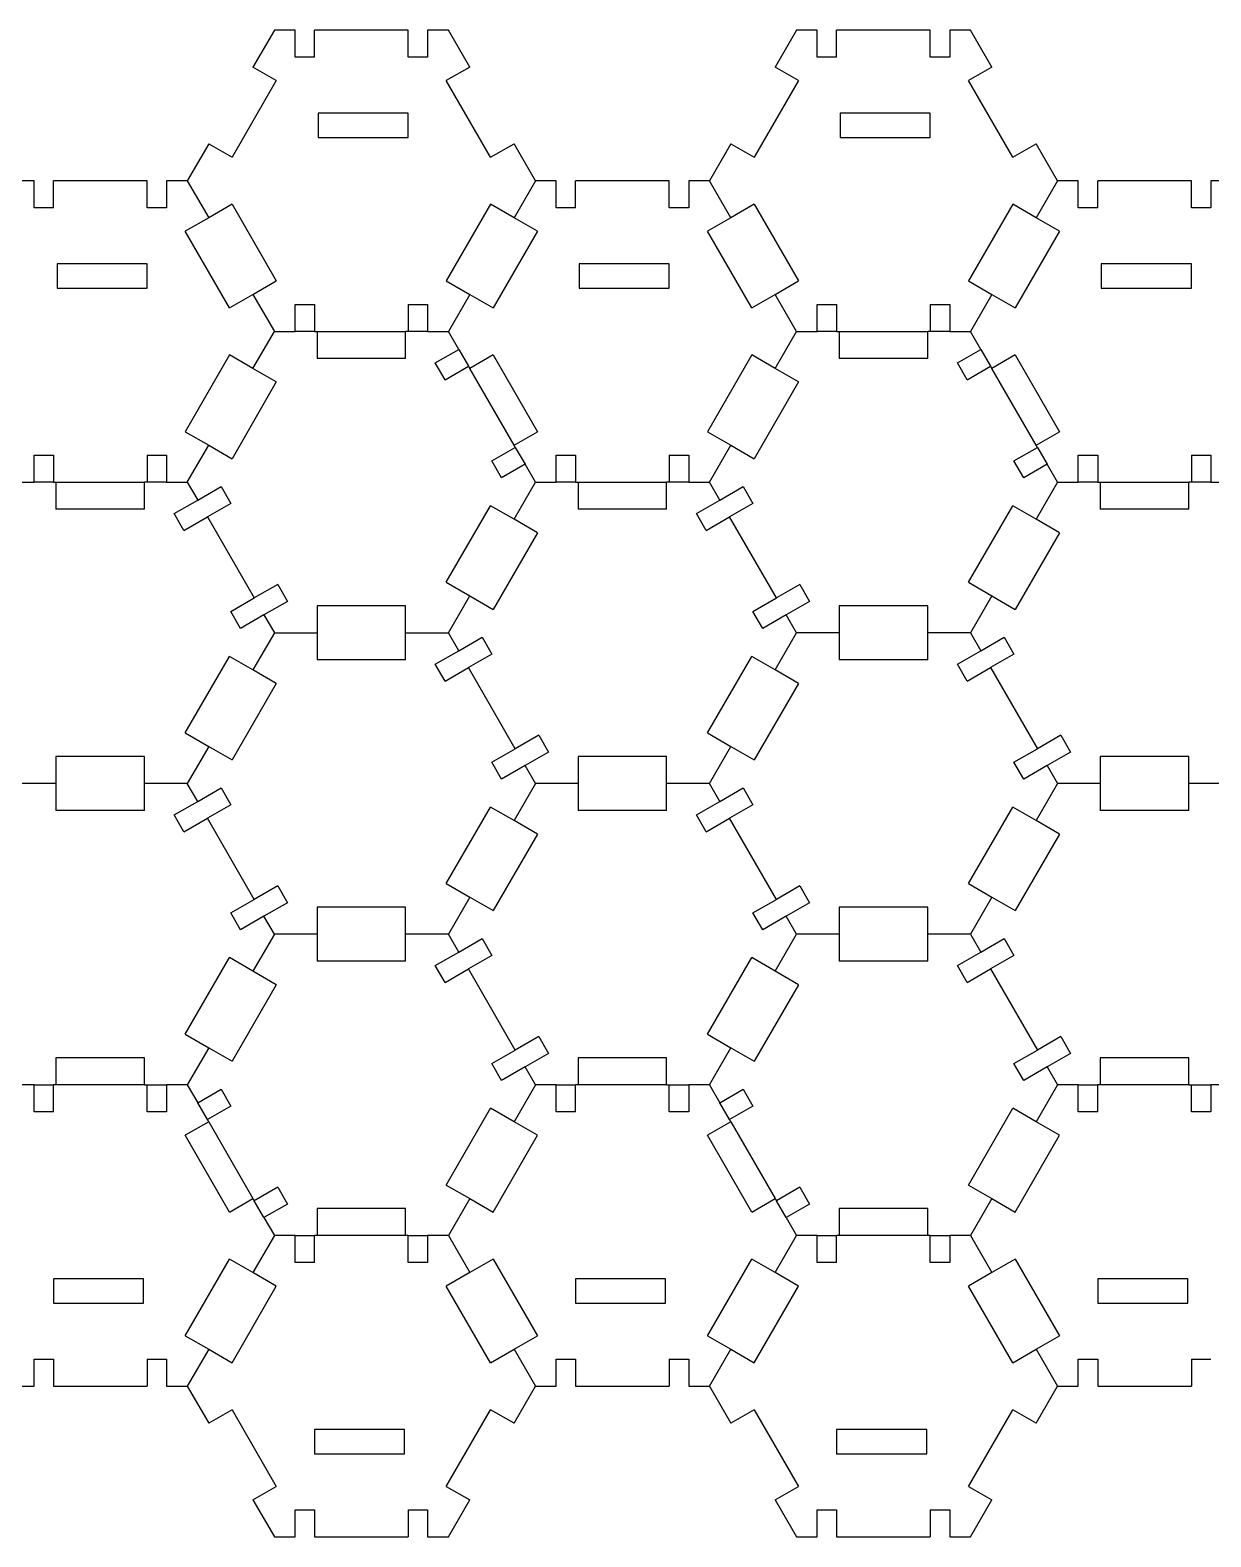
# Model space of a CAD drawing. Extents: x -312 to 249, y -32 to 135.
# Drawn here: x -155.3 to -24.3, y -32.3 to 135 of the extents above; entities that cross this region are included whole.
import ezdxf

# ---------------------------------------------------------------- set-up
doc = ezdxf.new("R2010")
doc.units = 0
doc.layers.get('0').update_dxf_attribs({"linetype": 'CONTINUOUS'})

msp = doc.modelspace()

# ---------------------------------------------------------------- linework, layer by layer
for p, q in [((-128.24, 135.03), (-130.61, 130.92)), ((-125.94, 135.03), (-128.24, 135.03)), ((-125.94, 132.03), (-125.94, 135.03)), ((-123.78, 132.03), (-123.78, 135.03)), ((-113.38, 135.03), (-123.78, 135.03)), ((-113.38, 132.03), (-113.38, 135.03)), ((-108.92, 135.03), (-111.22, 135.03)), ((-111.22, 135.03), (-111.22, 132.03)), ((-106.55, 130.92), (-108.92, 135.03)), ((-70.28, 135.03), (-72.65, 130.92)), ((-67.98, 135.03), (-70.28, 135.03)), ((-67.98, 132.03), (-67.98, 135.03)), ((-65.82, 132.03), (-65.82, 135.03)), ((-55.42, 135.03), (-65.82, 135.03)), ((-55.42, 132.03), (-55.42, 135.03)), ((-50.96, 135.03), (-53.26, 135.03)), ((-53.26, 135.03), (-53.26, 132.03)), ((-48.59, 130.92), (-50.96, 135.03)), ((-128.02, 129.42), (-130.61, 130.92)), ((-123.78, 132.03), (-125.94, 132.03)), ((-111.22, 132.03), (-113.38, 132.03)), ((-106.55, 130.92), (-109.15, 129.42)), ((-70.05, 129.42), (-72.65, 130.92)), ((-65.82, 132.03), (-67.98, 132.03)), ((-53.26, 132.03), (-55.42, 132.03)), ((-48.59, 130.92), (-51.18, 129.42)), ((-128.02, 129.42), (-132.93, 120.91)), ((-104.23, 120.91), (-109.15, 129.42)), ((-70.05, 129.42), (-74.97, 120.91)), ((-46.27, 120.91), (-51.18, 129.42)), ((-113.38, 125.82), (-123.38, 125.82)), ((-123.38, 125.82), (-123.38, 123.1)), ((-113.38, 123.1), (-113.38, 125.82)), ((-55.42, 125.82), (-65.42, 125.82)), ((-65.42, 125.82), (-65.42, 123.1)), ((-55.42, 123.1), (-55.42, 125.82)), ((-135.53, 122.41), (-137.9, 118.3)), ((-135.53, 122.41), (-132.93, 120.91)), ((-123.38, 123.1), (-113.38, 123.1)), ((-104.23, 120.91), (-101.63, 122.41)), ((-99.26, 118.3), (-101.63, 122.41)), ((-77.57, 122.41), (-79.94, 118.3)), ((-77.57, 122.41), (-74.97, 120.91)), ((-65.42, 123.1), (-55.42, 123.1)), ((-46.27, 120.91), (-43.67, 122.41)), ((-41.3, 118.3), (-43.67, 122.41)), ((-154.92, 118.3), (-157.22, 118.3)), ((-154.92, 115.3), (-154.92, 118.3)), ((-152.76, 115.3), (-152.76, 118.3)), ((-142.36, 118.3), (-152.76, 118.3)), ((-142.36, 115.3), (-142.36, 118.3)), ((-137.9, 118.3), (-140.2, 118.3)), ((-140.2, 118.3), (-140.2, 115.3)), ((-137.9, 118.3), (-135.53, 114.19)), ((-99.26, 118.3), (-101.63, 114.19)), ((-96.96, 118.3), (-99.26, 118.3)), ((-96.96, 115.3), (-96.96, 118.3)), ((-94.8, 115.3), (-94.8, 118.3)), ((-84.4, 118.3), (-94.8, 118.3)), ((-84.4, 115.3), (-84.4, 118.3)), ((-79.94, 118.3), (-82.24, 118.3)), ((-82.24, 118.3), (-82.24, 115.3)), ((-77.57, 114.19), (-79.94, 118.3)), ((-41.3, 118.3), (-43.67, 114.19)), ((-39, 118.3), (-41.3, 118.3)), ((-39, 115.3), (-39, 118.3)), ((-36.84, 115.3), (-36.84, 118.3)), ((-26.44, 118.3), (-36.84, 118.3)), ((-26.44, 115.3), (-26.44, 118.3)), ((-21.98, 118.3), (-24.28, 118.3)), ((-24.28, 118.3), (-24.28, 115.3)), ((-132.93, 115.69), (-135.53, 114.19)), ((-132.93, 115.69), (-128.02, 107.18)), ((-104.23, 115.69), (-109.15, 107.18)), ((-101.63, 114.19), (-104.23, 115.69)), ((-74.97, 115.69), (-77.57, 114.19)), ((-74.97, 115.69), (-70.05, 107.18)), ((-46.27, 115.69), (-51.18, 107.18)), ((-43.67, 114.19), (-46.27, 115.69)), ((-152.76, 115.3), (-154.92, 115.3)), ((-140.2, 115.3), (-142.36, 115.3)), ((-135.53, 114.19), (-138.13, 112.69)), ((-99.04, 112.69), (-101.63, 114.19)), ((-94.8, 115.3), (-96.96, 115.3)), ((-82.24, 115.3), (-84.4, 115.3)), ((-77.57, 114.19), (-80.17, 112.69)), ((-41.07, 112.69), (-43.67, 114.19)), ((-36.84, 115.3), (-39, 115.3)), ((-24.28, 115.3), (-26.44, 115.3)), ((-133.21, 104.18), (-138.13, 112.69)), ((-99.04, 112.69), (-103.95, 104.18)), ((-75.25, 104.18), (-80.17, 112.69)), ((-41.07, 112.69), (-45.99, 104.18)), ((-142.36, 109.08), (-152.36, 109.08)), ((-152.36, 109.08), (-152.36, 106.37)), ((-142.36, 106.37), (-142.36, 109.08)), ((-84.4, 109.08), (-94.4, 109.08)), ((-94.4, 109.08), (-94.4, 106.37)), ((-84.4, 106.37), (-84.4, 109.08)), ((-26.44, 109.08), (-36.44, 109.08)), ((-36.44, 109.08), (-36.44, 106.37)), ((-26.44, 106.37), (-26.44, 109.08)), ((-130.61, 105.68), (-128.02, 107.18)), ((-109.15, 107.18), (-106.55, 105.68)), ((-72.65, 105.68), (-70.05, 107.18)), ((-51.18, 107.18), (-48.59, 105.68)), ((-152.36, 106.37), (-142.36, 106.37)), ((-133.21, 104.18), (-130.61, 105.68)), ((-130.61, 105.68), (-128.24, 101.57)), ((-106.55, 105.68), (-108.92, 101.57)), ((-106.55, 105.68), (-103.95, 104.18)), ((-94.4, 106.37), (-84.4, 106.37)), ((-75.25, 104.18), (-72.65, 105.68)), ((-70.28, 101.57), (-72.65, 105.68)), ((-48.59, 105.68), (-50.96, 101.57)), ((-48.59, 105.68), (-45.99, 104.18)), ((-36.44, 106.37), (-26.44, 106.37)), ((-125.94, 104.57), (-123.78, 104.57)), ((-125.94, 101.57), (-125.94, 104.57)), ((-123.78, 104.57), (-123.78, 101.57)), ((-113.38, 104.57), (-111.22, 104.57)), ((-113.38, 104.57), (-113.38, 101.57)), ((-111.22, 104.57), (-111.22, 101.57)), ((-67.98, 104.57), (-65.82, 104.57)), ((-67.98, 101.57), (-67.98, 104.57)), ((-65.82, 104.57), (-65.82, 101.57)), ((-55.42, 104.57), (-53.26, 104.57)), ((-55.42, 104.57), (-55.42, 101.57)), ((-53.26, 104.57), (-53.26, 101.57)), ((-130.61, 97.46), (-128.24, 101.57)), ((-128.24, 101.57), (-125.94, 101.57)), ((-123.78, 101.57), (-125.94, 101.57)), ((-123.78, 101.57), (-123.5, 101.57)), ((-123.5, 101.57), (-123.5, 98.57)), ((-123.5, 101.57), (-113.67, 101.57)), ((-113.67, 98.57), (-113.67, 101.57)), ((-113.38, 101.57), (-113.67, 101.57)), ((-111.22, 101.57), (-113.38, 101.57)), ((-111.22, 101.57), (-108.92, 101.57)), ((-107.77, 99.58), (-108.92, 101.57)), ((-72.65, 97.46), (-70.28, 101.57)), ((-70.28, 101.57), (-67.98, 101.57)), ((-65.82, 101.57), (-67.98, 101.57)), ((-65.82, 101.57), (-65.53, 101.57)), ((-65.53, 101.57), (-65.53, 98.57)), ((-65.53, 101.57), (-55.7, 101.57)), ((-55.7, 98.57), (-55.7, 101.57)), ((-55.42, 101.57), (-55.7, 101.57)), ((-53.26, 101.57), (-55.42, 101.57)), ((-53.26, 101.57), (-50.96, 101.57)), ((-49.81, 99.58), (-50.96, 101.57)), ((-133.21, 98.96), (-138.13, 90.44)), ((-130.61, 97.46), (-133.21, 98.96)), ((-110.37, 98.08), (-107.77, 99.58)), ((-107.77, 99.58), (-106.69, 97.7)), ((-103.95, 98.96), (-106.55, 97.46)), ((-103.95, 98.96), (-99.04, 90.44)), ((-75.25, 98.96), (-80.17, 90.44)), ((-72.65, 97.46), (-75.25, 98.96)), ((-52.41, 98.08), (-49.81, 99.58)), ((-49.81, 99.58), (-48.73, 97.7)), ((-45.99, 98.96), (-48.59, 97.46)), ((-45.99, 98.96), (-41.07, 90.44)), ((-128.02, 95.96), (-130.61, 97.46)), ((-113.67, 98.57), (-123.5, 98.57)), ((-109.29, 96.2), (-110.37, 98.08)), ((-109.29, 96.2), (-106.69, 97.7)), ((-106.69, 97.7), (-106.55, 97.46)), ((-101.63, 88.94), (-106.55, 97.46)), ((-70.05, 95.96), (-72.65, 97.46)), ((-55.7, 98.57), (-65.53, 98.57)), ((-51.33, 96.2), (-52.41, 98.08)), ((-51.33, 96.2), (-48.73, 97.7)), ((-48.73, 97.7), (-48.59, 97.46)), ((-43.67, 88.94), (-48.59, 97.46)), ((-128.02, 95.96), (-132.93, 87.44)), ((-70.05, 95.96), (-74.97, 87.44)), ((-138.13, 90.44), (-135.53, 88.94)), ((-101.63, 88.94), (-99.04, 90.44)), ((-80.17, 90.44), (-77.57, 88.94)), ((-43.67, 88.94), (-41.07, 90.44)), ((-137.9, 84.83), (-135.53, 88.94)), ((-135.53, 88.94), (-132.93, 87.44)), ((-104.09, 87.2), (-101.49, 88.7)), ((-101.49, 88.7), (-101.63, 88.94)), ((-101.49, 88.7), (-100.41, 86.82)), ((-79.94, 84.83), (-77.57, 88.94)), ((-77.57, 88.94), (-74.97, 87.44)), ((-46.13, 87.2), (-43.53, 88.7)), ((-43.53, 88.7), (-43.67, 88.94)), ((-43.53, 88.7), (-42.45, 86.82)), ((-154.92, 87.83), (-152.76, 87.83)), ((-154.92, 84.83), (-154.92, 87.83)), ((-152.76, 87.83), (-152.76, 84.83)), ((-142.36, 87.83), (-140.2, 87.83)), ((-142.36, 87.83), (-142.36, 84.83)), ((-140.2, 87.83), (-140.2, 84.83)), ((-103.01, 85.32), (-104.09, 87.2)), ((-96.96, 87.83), (-94.8, 87.83)), ((-96.96, 84.83), (-96.96, 87.83)), ((-94.8, 87.83), (-94.8, 84.83)), ((-84.4, 87.83), (-82.24, 87.83)), ((-84.4, 87.83), (-84.4, 84.83)), ((-82.24, 87.83), (-82.24, 84.83)), ((-45.05, 85.32), (-46.13, 87.2)), ((-39, 87.83), (-36.84, 87.83)), ((-39, 84.83), (-39, 87.83)), ((-36.84, 87.83), (-36.84, 84.83)), ((-26.44, 87.83), (-24.28, 87.83)), ((-26.44, 87.83), (-26.44, 84.83)), ((-24.28, 87.83), (-24.28, 84.83)), ((-100.41, 86.82), (-103.01, 85.32)), ((-99.26, 84.83), (-100.41, 86.82)), ((-42.45, 86.82), (-45.05, 85.32)), ((-41.3, 84.83), (-42.45, 86.82)), ((-157.22, 84.83), (-154.92, 84.83)), ((-152.76, 84.83), (-154.92, 84.83)), ((-152.76, 84.83), (-152.48, 84.83)), ((-152.48, 84.83), (-152.48, 81.83)), ((-152.48, 84.83), (-142.65, 84.83)), ((-142.65, 81.83), (-142.65, 84.83)), ((-142.36, 84.83), (-142.65, 84.83)), ((-140.2, 84.83), (-142.36, 84.83)), ((-140.2, 84.83), (-137.9, 84.83)), ((-137.9, 84.83), (-136.75, 82.84)), ((-136.75, 82.84), (-134.15, 84.34)), ((-134.15, 84.34), (-133.07, 82.47)), ((-101.63, 80.72), (-99.26, 84.83)), ((-99.26, 84.83), (-96.96, 84.83)), ((-94.8, 84.83), (-96.96, 84.83)), ((-94.8, 84.83), (-94.52, 84.83)), ((-94.52, 84.83), (-94.52, 81.83)), ((-94.52, 84.83), (-84.69, 84.83)), ((-84.69, 81.83), (-84.69, 84.83)), ((-84.4, 84.83), (-84.69, 84.83)), ((-82.24, 84.83), (-84.4, 84.83)), ((-82.24, 84.83), (-79.94, 84.83)), ((-78.79, 82.84), (-79.94, 84.83)), ((-78.79, 82.84), (-76.19, 84.34)), ((-76.19, 84.34), (-75.11, 82.47)), ((-41.3, 84.83), (-43.67, 80.72)), ((-41.3, 84.83), (-39, 84.83)), ((-36.84, 84.83), (-39, 84.83)), ((-36.84, 84.83), (-36.55, 84.83)), ((-36.55, 84.83), (-36.55, 81.83)), ((-36.55, 84.83), (-26.72, 84.83)), ((-26.72, 81.83), (-26.72, 84.83)), ((-26.44, 84.83), (-26.72, 84.83)), ((-24.28, 84.83), (-26.44, 84.83)), ((-24.28, 84.83), (-21.98, 84.83)), ((-139.35, 81.34), (-136.75, 82.84)), ((-133.07, 82.47), (-135.67, 80.97)), ((-109.15, 73.71), (-104.23, 82.22)), ((-101.63, 80.72), (-104.23, 82.22)), ((-81.39, 81.34), (-78.79, 82.84)), ((-75.11, 82.47), (-77.71, 80.97)), ((-51.18, 73.71), (-46.27, 82.22)), ((-43.67, 80.72), (-46.27, 82.22)), ((-142.65, 81.83), (-152.48, 81.83)), ((-138.27, 79.47), (-139.35, 81.34)), ((-138.27, 79.47), (-135.67, 80.97)), ((-135.67, 80.97), (-130.47, 71.97)), ((-99.04, 79.22), (-101.63, 80.72)), ((-84.69, 81.83), (-94.52, 81.83)), ((-80.31, 79.47), (-81.39, 81.34)), ((-80.31, 79.47), (-77.71, 80.97)), ((-72.51, 71.97), (-77.71, 80.97)), ((-41.07, 79.22), (-43.67, 80.72)), ((-26.72, 81.83), (-36.55, 81.83)), ((-99.04, 79.22), (-103.95, 70.71)), ((-41.07, 79.22), (-45.99, 70.71)), ((-109.15, 73.71), (-106.55, 72.21)), ((-51.18, 73.71), (-48.59, 72.21)), ((-133.07, 70.47), (-130.47, 71.97)), ((-127.87, 73.47), (-130.47, 71.97)), ((-127.87, 73.47), (-126.79, 71.59)), ((-108.92, 68.1), (-106.55, 72.21)), ((-106.55, 72.21), (-103.95, 70.71)), ((-75.11, 70.47), (-72.51, 71.97)), ((-69.91, 73.47), (-72.51, 71.97)), ((-69.91, 73.47), (-68.83, 71.59)), ((-48.59, 72.21), (-50.96, 68.1)), ((-48.59, 72.21), (-45.99, 70.71)), ((-131.99, 68.59), (-133.07, 70.47)), ((-126.79, 71.59), (-129.39, 70.09)), ((-123.5, 71.1), (-123.5, 68.1)), ((-113.67, 71.1), (-123.5, 71.1)), ((-113.67, 68.1), (-113.67, 71.1)), ((-74.03, 68.59), (-75.11, 70.47)), ((-68.83, 71.59), (-71.43, 70.09)), ((-65.53, 71.1), (-65.53, 68.1)), ((-55.7, 71.1), (-65.53, 71.1)), ((-55.7, 68.1), (-55.7, 71.1)), ((-129.39, 70.09), (-131.99, 68.59)), ((-129.39, 70.09), (-128.24, 68.1)), ((-71.43, 70.09), (-74.03, 68.59)), ((-70.28, 68.1), (-71.43, 70.09)), ((-128.24, 68.1), (-130.61, 63.99)), ((-128.24, 68.1), (-123.5, 68.1)), ((-123.5, 68.1), (-123.5, 65.1)), ((-113.67, 68.1), (-108.92, 68.1)), ((-113.67, 65.1), (-113.67, 68.1)), ((-107.77, 66.11), (-108.92, 68.1)), ((-107.77, 66.11), (-105.17, 67.61)), ((-105.17, 67.61), (-104.09, 65.74)), ((-72.65, 63.99), (-70.28, 68.1)), ((-65.53, 68.1), (-70.28, 68.1)), ((-65.53, 68.1), (-65.53, 65.1)), ((-55.7, 65.1), (-55.7, 68.1)), ((-50.96, 68.1), (-55.7, 68.1)), ((-50.96, 68.1), (-49.81, 66.11)), ((-49.81, 66.11), (-47.21, 67.61)), ((-47.21, 67.61), (-46.13, 65.74)), ((-138.13, 56.98), (-133.21, 65.49)), ((-130.61, 63.99), (-133.21, 65.49)), ((-110.37, 64.61), (-107.77, 66.11)), ((-104.09, 65.74), (-106.69, 64.24)), ((-80.17, 56.98), (-75.25, 65.49)), ((-72.65, 63.99), (-75.25, 65.49)), ((-52.41, 64.61), (-49.81, 66.11)), ((-46.13, 65.74), (-48.73, 64.24)), ((-128.02, 62.49), (-130.61, 63.99)), ((-113.67, 65.1), (-123.5, 65.1)), ((-109.29, 62.74), (-110.37, 64.61)), ((-109.29, 62.74), (-106.69, 64.24)), ((-101.49, 55.23), (-106.69, 64.24)), ((-70.05, 62.49), (-72.65, 63.99)), ((-55.7, 65.1), (-65.53, 65.1)), ((-51.33, 62.74), (-52.41, 64.61)), ((-51.33, 62.74), (-48.73, 64.24)), ((-48.73, 64.24), (-43.53, 55.23)), ((-128.02, 62.49), (-132.93, 53.98)), ((-70.05, 62.49), (-74.97, 53.98)), ((-138.13, 56.98), (-135.53, 55.48)), ((-80.17, 56.98), (-77.57, 55.48)), ((-135.53, 55.48), (-137.9, 51.37)), ((-135.53, 55.48), (-132.93, 53.98)), ((-104.09, 53.73), (-101.49, 55.23)), ((-98.89, 56.73), (-101.49, 55.23)), ((-98.89, 56.73), (-97.81, 54.86)), ((-79.94, 51.37), (-77.57, 55.48)), ((-77.57, 55.48), (-74.97, 53.98)), ((-46.13, 53.73), (-43.53, 55.23)), ((-40.93, 56.73), (-43.53, 55.23)), ((-40.93, 56.73), (-39.85, 54.86)), ((-152.48, 54.37), (-152.48, 51.37)), ((-142.65, 54.37), (-152.48, 54.37)), ((-142.65, 51.37), (-142.65, 54.37)), ((-103.01, 51.86), (-104.09, 53.73)), ((-97.81, 54.86), (-100.41, 53.36)), ((-94.52, 54.37), (-94.52, 51.37)), ((-84.69, 54.37), (-94.52, 54.37)), ((-84.69, 51.37), (-84.69, 54.37)), ((-45.05, 51.86), (-46.13, 53.73)), ((-39.85, 54.86), (-42.45, 53.36)), ((-36.55, 54.37), (-36.55, 51.37)), ((-26.72, 54.37), (-36.55, 54.37)), ((-26.72, 51.37), (-26.72, 54.37)), ((-100.41, 53.36), (-103.01, 51.86)), ((-99.26, 51.37), (-100.41, 53.36)), ((-42.45, 53.36), (-45.05, 51.86)), ((-42.45, 53.36), (-41.3, 51.37)), ((-152.48, 51.37), (-157.22, 51.37)), ((-152.48, 51.37), (-152.48, 48.37)), ((-142.65, 48.37), (-142.65, 51.37)), ((-137.9, 51.37), (-142.65, 51.37)), ((-136.75, 49.38), (-137.9, 51.37)), ((-136.75, 49.38), (-134.15, 50.88)), ((-134.15, 50.88), (-133.07, 49.01)), ((-99.26, 51.37), (-101.63, 47.26)), ((-94.52, 51.37), (-99.26, 51.37)), ((-94.52, 51.37), (-94.52, 48.37)), ((-84.69, 48.37), (-84.69, 51.37)), ((-79.94, 51.37), (-84.69, 51.37)), ((-78.79, 49.38), (-79.94, 51.37)), ((-78.79, 49.38), (-76.19, 50.88)), ((-76.19, 50.88), (-75.11, 49.01)), ((-41.3, 51.37), (-43.67, 47.26)), ((-36.55, 51.37), (-41.3, 51.37)), ((-36.55, 51.37), (-36.55, 48.37)), ((-26.72, 48.37), (-26.72, 51.37)), ((-21.98, 51.37), (-26.72, 51.37)), ((-139.35, 47.88), (-136.75, 49.38)), ((-133.07, 49.01), (-135.67, 47.51)), ((-109.15, 40.25), (-104.23, 48.76)), ((-101.63, 47.26), (-104.23, 48.76)), ((-81.39, 47.88), (-78.79, 49.38)), ((-75.11, 49.01), (-77.71, 47.51)), ((-51.18, 40.25), (-46.27, 48.76)), ((-43.67, 47.26), (-46.27, 48.76)), ((-142.65, 48.37), (-152.48, 48.37)), ((-138.27, 46.01), (-139.35, 47.88)), ((-138.27, 46.01), (-135.67, 47.51)), ((-130.47, 38.5), (-135.67, 47.51)), ((-99.04, 45.76), (-101.63, 47.26)), ((-84.69, 48.37), (-94.52, 48.37)), ((-80.31, 46.01), (-81.39, 47.88)), ((-80.31, 46.01), (-77.71, 47.51)), ((-72.51, 38.5), (-77.71, 47.51)), ((-41.07, 45.76), (-43.67, 47.26)), ((-26.72, 48.37), (-36.55, 48.37)), ((-99.04, 45.76), (-103.95, 37.25)), ((-41.07, 45.76), (-45.99, 37.25)), ((-109.15, 40.25), (-106.55, 38.75)), ((-51.18, 40.25), (-48.59, 38.75)), ((-133.07, 37), (-130.47, 38.5)), ((-127.87, 40), (-130.47, 38.5)), ((-127.87, 40), (-126.79, 38.13)), ((-106.55, 38.75), (-108.92, 34.64)), ((-106.55, 38.75), (-103.95, 37.25)), ((-75.11, 37), (-72.51, 38.5)), ((-69.91, 40), (-72.51, 38.5)), ((-69.91, 40), (-68.83, 38.13)), ((-48.59, 38.75), (-50.96, 34.64)), ((-48.59, 38.75), (-45.99, 37.25)), ((-131.99, 35.13), (-133.07, 37)), ((-126.79, 38.13), (-129.39, 36.63)), ((-123.5, 37.64), (-123.5, 34.64)), ((-113.67, 37.64), (-123.5, 37.64)), ((-113.67, 34.64), (-113.67, 37.64)), ((-74.03, 35.13), (-75.11, 37)), ((-68.83, 38.13), (-71.43, 36.63)), ((-65.53, 37.64), (-65.53, 34.64)), ((-55.7, 37.64), (-65.53, 37.64)), ((-55.7, 34.64), (-55.7, 37.64)), ((-129.39, 36.63), (-131.99, 35.13)), ((-128.24, 34.64), (-129.39, 36.63)), ((-71.43, 36.63), (-74.03, 35.13)), ((-70.28, 34.64), (-71.43, 36.63)), ((-128.24, 34.64), (-130.61, 30.53)), ((-123.5, 34.64), (-128.24, 34.64)), ((-123.5, 34.64), (-123.5, 31.64)), ((-113.67, 31.64), (-113.67, 34.64)), ((-108.92, 34.64), (-113.67, 34.64)), ((-107.77, 32.65), (-108.92, 34.64)), ((-107.77, 32.65), (-105.17, 34.15)), ((-105.17, 34.15), (-104.09, 32.28)), ((-72.65, 30.53), (-70.28, 34.64)), ((-65.53, 34.64), (-70.28, 34.64)), ((-65.53, 34.64), (-65.53, 31.64)), ((-55.7, 31.64), (-55.7, 34.64)), ((-50.96, 34.64), (-55.7, 34.64)), ((-50.96, 34.64), (-49.81, 32.65)), ((-49.81, 32.65), (-47.21, 34.15)), ((-47.21, 34.15), (-46.13, 32.28)), ((-138.13, 23.52), (-133.21, 32.03)), ((-130.61, 30.53), (-133.21, 32.03)), ((-110.37, 31.15), (-107.77, 32.65)), ((-104.09, 32.28), (-106.69, 30.78)), ((-80.17, 23.52), (-75.25, 32.03)), ((-72.65, 30.53), (-75.25, 32.03)), ((-52.41, 31.15), (-49.81, 32.65)), ((-46.13, 32.28), (-48.73, 30.78)), ((-128.02, 29.03), (-130.61, 30.53)), ((-113.67, 31.64), (-123.5, 31.64)), ((-109.29, 29.28), (-110.37, 31.15)), ((-109.29, 29.28), (-106.69, 30.78)), ((-101.49, 21.77), (-106.69, 30.78)), ((-70.05, 29.03), (-72.65, 30.53)), ((-55.7, 31.64), (-65.53, 31.64)), ((-51.33, 29.28), (-52.41, 31.15)), ((-51.33, 29.28), (-48.73, 30.78)), ((-48.73, 30.78), (-43.53, 21.77)), ((-128.02, 29.03), (-132.93, 20.52)), ((-70.05, 29.03), (-74.97, 20.52)), ((-138.13, 23.52), (-135.53, 22.02)), ((-80.17, 23.52), (-77.57, 22.02)), ((-135.53, 22.02), (-137.9, 17.91)), ((-135.53, 22.02), (-132.93, 20.52)), ((-104.09, 20.27), (-101.49, 21.77)), ((-98.89, 23.27), (-101.49, 21.77)), ((-98.89, 23.27), (-97.81, 21.4)), ((-79.94, 17.91), (-77.57, 22.02)), ((-77.57, 22.02), (-74.97, 20.52)), ((-46.13, 20.27), (-43.53, 21.77)), ((-40.93, 23.27), (-43.53, 21.77)), ((-40.93, 23.27), (-39.85, 21.4)), ((-152.48, 20.91), (-152.48, 17.91)), ((-142.65, 20.91), (-152.48, 20.91)), ((-142.65, 17.91), (-142.65, 20.91)), ((-103.01, 18.4), (-104.09, 20.27)), ((-97.81, 21.4), (-100.41, 19.9)), ((-94.52, 20.91), (-94.52, 17.91)), ((-84.69, 20.91), (-94.52, 20.91)), ((-84.69, 17.91), (-84.69, 20.91)), ((-45.05, 18.4), (-46.13, 20.27)), ((-39.85, 21.4), (-42.45, 19.9)), ((-36.55, 20.91), (-36.55, 17.91)), ((-26.72, 20.91), (-36.55, 20.91)), ((-26.72, 17.91), (-26.72, 20.91)), ((-100.41, 19.9), (-103.01, 18.4)), ((-99.26, 17.91), (-100.41, 19.9)), ((-42.45, 19.9), (-45.05, 18.4)), ((-42.45, 19.9), (-41.3, 17.91)), ((-154.92, 17.91), (-157.22, 17.91)), ((-154.92, 14.91), (-154.92, 17.91)), ((-154.92, 17.91), (-152.76, 17.91)), ((-152.76, 14.91), (-152.76, 17.91)), ((-152.48, 17.91), (-152.76, 17.91)), ((-142.65, 17.91), (-152.48, 17.91)), ((-142.65, 17.91), (-142.36, 17.91)), ((-142.36, 14.91), (-142.36, 17.91)), ((-142.36, 17.91), (-140.2, 17.91)), ((-140.2, 17.91), (-140.2, 14.91)), ((-137.9, 17.91), (-140.2, 17.91)), ((-137.9, 17.91), (-136.75, 15.92)), ((-136.75, 15.92), (-134.15, 17.42)), ((-134.15, 17.42), (-133.07, 15.54)), ((-99.26, 17.91), (-101.63, 13.8)), ((-96.96, 17.91), (-99.26, 17.91)), ((-96.96, 14.91), (-96.96, 17.91)), ((-96.96, 17.91), (-94.8, 17.91)), ((-94.8, 14.91), (-94.8, 17.91)), ((-94.52, 17.91), (-94.8, 17.91)), ((-84.69, 17.91), (-94.52, 17.91)), ((-84.69, 17.91), (-84.4, 17.91)), ((-84.4, 14.91), (-84.4, 17.91)), ((-84.4, 17.91), (-82.24, 17.91)), ((-82.24, 17.91), (-82.24, 14.91)), ((-79.94, 17.91), (-82.24, 17.91)), ((-79.94, 17.91), (-78.79, 15.92)), ((-78.79, 15.92), (-76.19, 17.42)), ((-76.19, 17.42), (-75.11, 15.54)), ((-41.3, 17.91), (-43.67, 13.8)), ((-39, 17.91), (-41.3, 17.91)), ((-39, 14.91), (-39, 17.91)), ((-39, 17.91), (-36.84, 17.91)), ((-36.84, 14.91), (-36.84, 17.91)), ((-36.55, 17.91), (-36.84, 17.91)), ((-26.72, 17.91), (-36.55, 17.91)), ((-26.72, 17.91), (-26.44, 17.91)), ((-26.44, 14.91), (-26.44, 17.91)), ((-26.44, 17.91), (-24.28, 17.91)), ((-24.28, 17.91), (-24.28, 14.91)), ((-21.98, 17.91), (-24.28, 17.91)), ((-135.67, 14.04), (-136.75, 15.92)), ((-133.07, 15.54), (-135.67, 14.04)), ((-109.15, 6.78), (-104.23, 15.3)), ((-101.63, 13.8), (-104.23, 15.3)), ((-77.71, 14.04), (-78.79, 15.92)), ((-75.11, 15.54), (-77.71, 14.04)), ((-51.18, 6.78), (-46.27, 15.3)), ((-43.67, 13.8), (-46.27, 15.3)), ((-152.76, 14.91), (-154.92, 14.91)), ((-140.2, 14.91), (-142.36, 14.91)), ((-135.53, 13.8), (-138.13, 12.3)), ((-135.53, 13.8), (-135.67, 14.04)), ((-135.53, 13.8), (-130.61, 5.28)), ((-99.04, 12.3), (-101.63, 13.8)), ((-94.8, 14.91), (-96.96, 14.91)), ((-82.24, 14.91), (-84.4, 14.91)), ((-77.57, 13.8), (-80.17, 12.3)), ((-77.57, 13.8), (-77.71, 14.04)), ((-77.57, 13.8), (-72.65, 5.28)), ((-41.07, 12.3), (-43.67, 13.8)), ((-36.84, 14.91), (-39, 14.91)), ((-24.28, 14.91), (-26.44, 14.91)), ((-133.21, 3.78), (-138.13, 12.3)), ((-103.95, 3.78), (-99.04, 12.3)), ((-75.25, 3.78), (-80.17, 12.3)), ((-45.99, 3.78), (-41.07, 12.3)), ((-109.15, 6.78), (-106.55, 5.28)), ((-51.18, 6.78), (-48.59, 5.28)), ((-133.21, 3.78), (-130.61, 5.28)), ((-130.61, 5.28), (-130.47, 5.04)), ((-127.87, 6.54), (-130.47, 5.04)), ((-129.39, 3.16), (-130.47, 5.04)), ((-127.87, 6.54), (-126.79, 4.66)), ((-106.55, 5.28), (-108.92, 1.17)), ((-106.55, 5.28), (-103.95, 3.78)), ((-75.25, 3.78), (-72.65, 5.28)), ((-72.65, 5.28), (-72.51, 5.04)), ((-69.91, 6.54), (-72.51, 5.04)), ((-71.43, 3.16), (-72.51, 5.04)), ((-69.91, 6.54), (-68.83, 4.66)), ((-48.59, 5.28), (-50.96, 1.17)), ((-48.59, 5.28), (-45.99, 3.78)), ((-126.79, 4.66), (-129.39, 3.16)), ((-123.5, 4.17), (-123.5, 1.17)), ((-113.67, 4.17), (-123.5, 4.17)), ((-113.67, 1.17), (-113.67, 4.17)), ((-68.83, 4.66), (-71.43, 3.16)), ((-65.53, 4.17), (-65.53, 1.17)), ((-55.7, 4.17), (-65.53, 4.17)), ((-55.7, 1.17), (-55.7, 4.17)), ((-129.39, 3.16), (-128.24, 1.17)), ((-71.43, 3.16), (-70.28, 1.17)), ((-128.24, 1.17), (-130.61, -2.94)), ((-125.94, 1.17), (-128.24, 1.17)), ((-125.94, -1.83), (-125.94, 1.17)), ((-125.94, 1.17), (-123.78, 1.17)), ((-123.78, -1.83), (-123.78, 1.17)), ((-123.5, 1.17), (-123.78, 1.17)), ((-113.67, 1.17), (-123.5, 1.17)), ((-113.38, 1.17), (-113.67, 1.17)), ((-113.38, -1.83), (-113.38, 1.17)), ((-113.38, 1.17), (-111.22, 1.17)), ((-111.22, 1.17), (-111.22, -1.83)), ((-108.92, 1.17), (-111.22, 1.17)), ((-108.92, 1.17), (-106.55, -2.94)), ((-72.65, -2.94), (-70.28, 1.17)), ((-67.98, 1.17), (-70.28, 1.17)), ((-67.98, -1.83), (-67.98, 1.17)), ((-67.98, 1.17), (-65.82, 1.17)), ((-65.82, -1.83), (-65.82, 1.17)), ((-65.53, 1.17), (-65.82, 1.17)), ((-55.7, 1.17), (-65.53, 1.17)), ((-55.42, 1.17), (-55.7, 1.17)), ((-55.42, -1.83), (-55.42, 1.17)), ((-55.42, 1.17), (-53.26, 1.17)), ((-53.26, 1.17), (-53.26, -1.83)), ((-50.96, 1.17), (-53.26, 1.17)), ((-50.96, 1.17), (-48.59, -2.94)), ((-138.13, -9.95), (-133.21, -1.44)), ((-130.61, -2.94), (-133.21, -1.44)), ((-103.95, -1.44), (-106.55, -2.94)), ((-103.95, -1.44), (-99.04, -9.95)), ((-80.17, -9.95), (-75.25, -1.44)), ((-72.65, -2.94), (-75.25, -1.44)), ((-45.99, -1.44), (-48.59, -2.94)), ((-45.99, -1.44), (-41.07, -9.95)), ((-128.02, -4.44), (-130.61, -2.94)), ((-123.78, -1.83), (-125.94, -1.83)), ((-111.22, -1.83), (-113.38, -1.83)), ((-106.55, -2.94), (-109.15, -4.44)), ((-70.05, -4.44), (-72.65, -2.94)), ((-65.82, -1.83), (-67.98, -1.83)), ((-53.26, -1.83), (-55.42, -1.83)), ((-48.59, -2.94), (-51.18, -4.44)), ((-152.76, -3.63), (-152.76, -6.34)), ((-142.76, -3.63), (-152.76, -3.63)), ((-142.76, -6.34), (-142.76, -3.63)), ((-132.93, -12.95), (-128.02, -4.44)), ((-104.23, -12.95), (-109.15, -4.44)), ((-94.8, -3.63), (-94.8, -6.34)), ((-84.8, -3.63), (-94.8, -3.63)), ((-84.8, -6.34), (-84.8, -3.63)), ((-74.97, -12.95), (-70.05, -4.44)), ((-46.27, -12.95), (-51.18, -4.44)), ((-36.84, -3.63), (-36.84, -6.34)), ((-26.84, -3.63), (-36.84, -3.63)), ((-26.84, -6.34), (-26.84, -3.63)), ((-152.76, -6.34), (-142.76, -6.34)), ((-94.8, -6.34), (-84.8, -6.34)), ((-36.84, -6.34), (-26.84, -6.34)), ((-138.13, -9.95), (-135.53, -11.45)), ((-101.63, -11.45), (-99.04, -9.95)), ((-80.17, -9.95), (-77.57, -11.45)), ((-43.67, -11.45), (-41.07, -9.95)), ((-135.53, -11.45), (-137.9, -15.56)), ((-135.53, -11.45), (-132.93, -12.95)), ((-104.23, -12.95), (-101.63, -11.45)), ((-101.63, -11.45), (-99.26, -15.56)), ((-79.94, -15.56), (-77.57, -11.45)), ((-77.57, -11.45), (-74.97, -12.95)), ((-46.27, -12.95), (-43.67, -11.45)), ((-43.67, -11.45), (-41.3, -15.56)), ((-154.92, -12.56), (-152.76, -12.56)), ((-154.92, -15.56), (-154.92, -12.56)), ((-152.76, -12.56), (-152.76, -15.56)), ((-142.36, -12.56), (-142.36, -15.56)), ((-142.36, -12.56), (-140.2, -12.56)), ((-140.2, -12.56), (-140.2, -15.56)), ((-96.96, -12.56), (-94.8, -12.56)), ((-96.96, -15.56), (-96.96, -12.56)), ((-94.8, -12.56), (-94.8, -15.56)), ((-84.4, -12.56), (-84.4, -15.56)), ((-84.4, -12.56), (-82.24, -12.56)), ((-82.24, -12.56), (-82.24, -15.56)), ((-39, -12.56), (-36.84, -12.56)), ((-39, -15.56), (-39, -12.56)), ((-36.84, -12.56), (-36.84, -15.56)), ((-26.44, -12.56), (-26.44, -15.56)), ((-26.44, -12.56), (-24.28, -12.56)), ((-157.22, -15.56), (-154.92, -15.56)), ((-152.76, -15.56), (-142.36, -15.56)), ((-140.2, -15.56), (-137.9, -15.56)), ((-137.9, -15.56), (-135.53, -19.67)), ((-101.63, -19.67), (-99.26, -15.56)), ((-99.26, -15.56), (-96.96, -15.56)), ((-94.8, -15.56), (-84.4, -15.56)), ((-82.24, -15.56), (-79.94, -15.56)), ((-79.94, -15.56), (-77.57, -19.67)), ((-43.67, -19.67), (-41.3, -15.56)), ((-41.3, -15.56), (-39, -15.56)), ((-36.84, -15.56), (-26.44, -15.56)), ((-132.93, -18.17), (-135.53, -19.67)), ((-132.93, -18.17), (-128.02, -26.68)), ((-109.15, -26.68), (-104.23, -18.17)), ((-101.63, -19.67), (-104.23, -18.17)), ((-74.97, -18.17), (-77.57, -19.67)), ((-74.97, -18.17), (-70.05, -26.68)), ((-51.18, -26.68), (-46.27, -18.17)), ((-43.67, -19.67), (-46.27, -18.17)), ((-123.78, -20.36), (-123.78, -23.08)), ((-113.78, -20.36), (-123.78, -20.36)), ((-113.78, -23.08), (-113.78, -20.36)), ((-65.82, -20.36), (-65.82, -23.08)), ((-55.82, -20.36), (-65.82, -20.36)), ((-55.82, -23.08), (-55.82, -20.36)), ((-123.78, -23.08), (-113.78, -23.08)), ((-65.82, -23.08), (-55.82, -23.08)), ((-130.61, -28.18), (-128.02, -26.68)), ((-109.15, -26.68), (-106.55, -28.18)), ((-72.65, -28.18), (-70.05, -26.68)), ((-51.18, -26.68), (-48.59, -28.18)), ((-130.61, -28.18), (-128.24, -32.29)), ((-108.92, -32.29), (-106.55, -28.18)), ((-72.65, -28.18), (-70.28, -32.29)), ((-50.96, -32.29), (-48.59, -28.18)), ((-125.94, -29.29), (-123.78, -29.29)), ((-125.94, -32.29), (-125.94, -29.29)), ((-123.78, -29.29), (-123.78, -32.29)), ((-113.38, -29.29), (-113.38, -32.29)), ((-113.38, -29.29), (-111.22, -29.29)), ((-111.22, -29.29), (-111.22, -32.29)), ((-67.98, -29.29), (-65.82, -29.29)), ((-67.98, -32.29), (-67.98, -29.29)), ((-65.82, -29.29), (-65.82, -32.29)), ((-55.42, -29.29), (-55.42, -32.29)), ((-55.42, -29.29), (-53.26, -29.29)), ((-53.26, -29.29), (-53.26, -32.29)), ((-128.24, -32.29), (-125.94, -32.29)), ((-123.78, -32.29), (-113.38, -32.29)), ((-111.22, -32.29), (-108.92, -32.29)), ((-70.28, -32.29), (-67.98, -32.29)), ((-65.82, -32.29), (-55.42, -32.29)), ((-53.26, -32.29), (-50.96, -32.29))]:
    msp.add_line(p, q)

doc.saveas('drawing.dxf')
